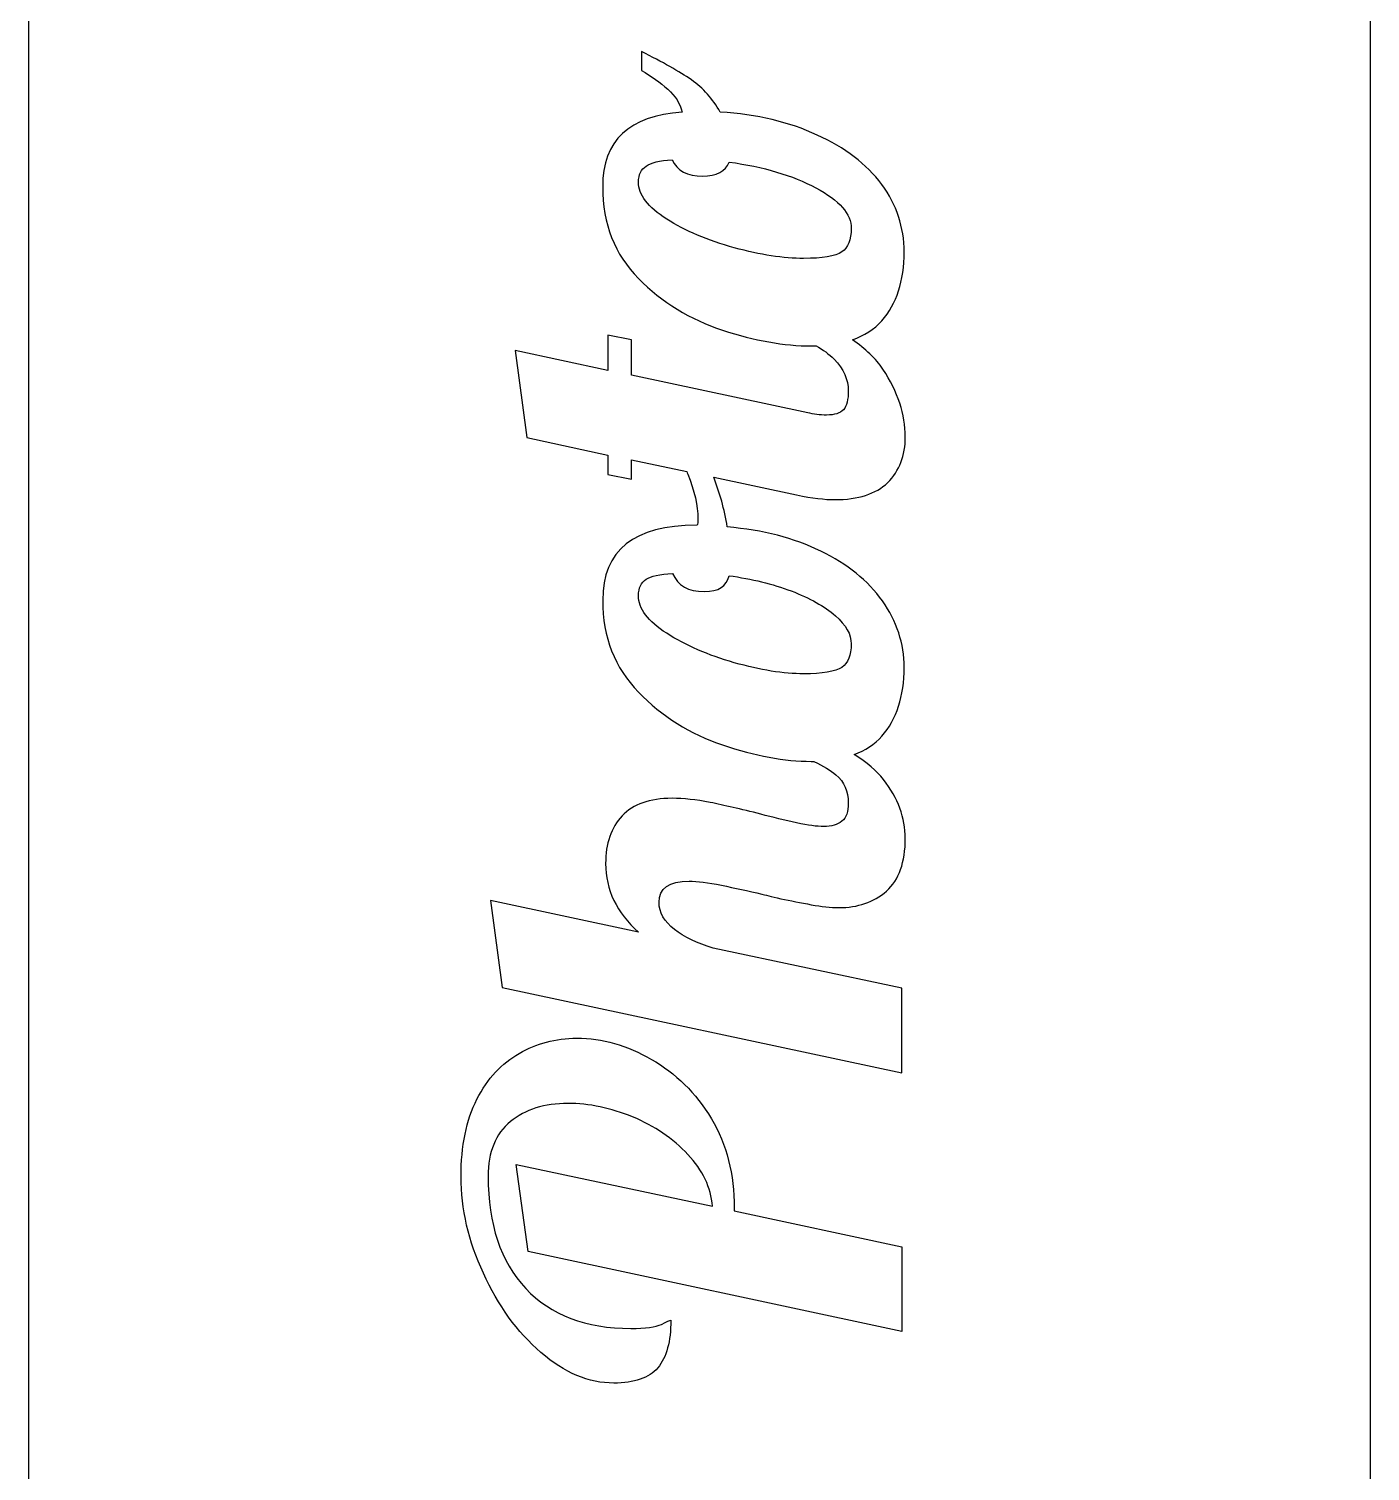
# Model space of a CAD drawing. Extents: x 0 to 1030, y 175 to 747.
# Drawn here: x 902.2 to 1030, y 395.4 to 532.9 of the extents above; entities that cross this region are included whole.
import ezdxf

# ---------------------------------------------------------------- set-up
doc = ezdxf.new("R2010")
doc.units = 0
doc.layers.add('Layer_1', color=7, linetype='CONTINUOUS')

msp = doc.modelspace()

# ---------------------------------------------------------------- linework, layer by layer
at = {"layer": 'Layer_1', "color": 1}
for points in [[(902.155807, 374.654962), (902.155807, 740.471282)], [(1029.972114, 740.471282), (1029.972114, 374.654962)]]:
    msp.add_lwpolyline(points, dxfattribs=at)
at = {"layer": 'Layer_1', "color": 5}
for points in [[(960.53365, 530.710702), (960.53365, 528.918502)], [(976.380328, 496.296265), (959.581561, 499.880086), (959.581561, 503.239957), (957.341453, 503.687861), (957.341453, 500.327991), (948.494165, 502.232169), (949.613927, 493.944182), (957.341453, 492.264536), (957.341453, 490.416638), (959.581561, 489.968733), (959.581561, 491.816631), (964.850829, 490.691643)], [(967.41758, 490.143366), (975.316843, 488.456758)], [(965.853394, 485.575543), (965.797117, 485.575543)], [(946.142081, 449.801722), (947.262426, 441.513735), (985.340174, 433.394582), (985.340174, 441.458037), (967.364784, 445.265812)], [(960.253419, 446.77779), (946.142081, 449.801722)], [(949.726112, 416.356633), (948.606177, 424.64414), (967.309069, 420.668377)], [(969.380946, 420.500387), (969.380946, 420.220403), (985.34, 416.804606), (985.34, 408.741084), (949.726112, 416.356633)]]:
    msp.add_lwpolyline(points, dxfattribs=at)
for points in [[(960.253419, 518.279589)], [(960.253419, 478.855805)]]:
    msp.add_lwpolyline(points, close=True, dxfattribs=at)
for points in [[(965.292932, 528.02269), (964.135666, 528.806645), (962.549531, 529.702763), (960.53365, 530.710702)], [(960.53365, 528.918502), (961.466927, 528.358533), (962.306782, 527.761509), (963.053407, 527.126881)], [(968.037222, 524.94305), (967.327929, 526.21231), (966.412864, 527.238737), (965.292932, 528.02269)], [(963.053407, 527.126881), (963.762697, 526.49225), (964.210465, 525.764337), (964.397123, 524.94305)], [(964.397123, 524.94305), (959.35742, 524.607071), (956.83785, 522.236178), (956.83785, 517.831106)], [(977.27672, 522.759223), (974.626208, 523.991151), (971.546346, 524.719067), (968.037222, 524.94305)], [(983.435996, 518.055056), (981.980084, 519.996275), (979.927229, 521.564628), (977.27672, 522.759223)], [(960.253419, 518.279589), (960.253419, 518.988883), (960.496251, 519.492331), (960.981555, 519.790979)], [(960.981555, 519.790979), (961.429527, 520.126959), (962.250437, 520.332477), (963.445034, 520.40714)], [(963.445034, 520.40714), (963.930338, 519.36187), (964.901085, 518.839472), (966.356997, 518.839472)], [(966.356997, 518.839472), (967.700919, 518.839472), (968.540777, 519.28724), (968.876754, 520.183189)], [(968.876754, 520.183189), (972.161894, 519.735216), (974.924874, 518.913724), (977.164741, 517.71913)], [(962.941431, 514.751466), (961.149537, 515.871401), (960.253419, 517.047664), (960.253419, 518.279589)], [(956.83785, 517.831106), (956.83785, 514.284648), (957.976218, 511.372991), (960.253419, 509.095793)], [(977.164741, 517.71913), (979.404612, 516.52453), (980.524033, 515.236907), (980.524033, 513.855657)], [(985.564128, 511.615549), (985.564128, 513.96741), (984.854579, 516.113838), (983.435996, 518.055056)], [(969.380938, 512.007756), (966.842423, 512.717046), (964.695992, 513.631534), (962.941431, 514.751466)], [(980.524033, 513.855657), (980.524033, 512.773053), (980.225521, 512.026191), (979.628221, 511.615549)], [(975.988701, 510.999968), (974.084814, 510.999968), (971.882123, 511.335796), (969.380938, 512.007756)], [(979.628221, 511.615549), (978.993592, 511.204907), (977.780596, 510.999968), (975.988701, 510.999968)], [(983.435996, 505.064064), (984.854579, 506.669303), (985.564128, 508.853047), (985.564128, 511.615549)], [(960.253419, 509.095793), (962.493283, 506.818594), (965.162691, 505.176197), (968.261176, 504.168255)], [(980.629627, 503.237634), (981.777584, 503.638808), (982.713781, 504.246823), (983.435996, 505.064064)], [(968.261176, 504.168255), (971.322326, 503.160316), (974.140408, 502.656283), (976.716258, 502.656283)], [(983.547974, 500.439966), (982.862172, 501.459873), (981.886963, 502.391671), (980.629627, 503.237634)], [(976.716258, 502.656283), (976.871398, 502.656283), (977.023102, 502.659699), (977.174027, 502.663828)], [(977.174027, 502.663828), (977.8236, 502.313946), (978.400938, 501.891784), (978.900667, 501.392055)], [(978.900667, 501.392055), (979.796613, 500.458779), (980.244381, 499.450721), (980.244381, 498.368117)], [(985.676104, 494.000456), (985.676104, 496.12833), (984.966558, 498.274758), (983.547974, 500.439966)], [(980.244381, 498.368117), (980.244381, 497.546833), (980.095125, 496.949806), (979.796476, 496.576496)], [(978.172529, 496.072311), (977.537901, 496.072311), (976.940295, 496.14694), (976.380328, 496.296265)], [(979.796476, 496.576496), (979.460494, 496.240516), (978.91915, 496.072311), (978.172529, 496.072311)], [(983.995879, 489.632801), (985.115814, 490.752733), (985.676104, 492.208562), (985.676104, 494.000456)], [(964.850829, 490.691643), (964.886025, 490.61), (964.922497, 490.529816), (964.957003, 490.447383)], [(964.957003, 490.447383), (965.591631, 488.842144), (965.909093, 487.423629), (965.909093, 486.191703)], [(968.70908, 485.40729), (968.43195, 487.100865), (967.999496, 488.67838), (967.41758, 490.143366)], [(978.956365, 488.008853), (981.196233, 488.008853), (982.875947, 488.550197), (983.995879, 489.632801)], [(975.316843, 488.456758), (976.810089, 488.158109), (978.023086, 488.008853), (978.956365, 488.008853)], [(965.797117, 485.575543), (959.824137, 485.575543), (956.83785, 483.18628), (956.83785, 478.4079)], [(965.909093, 486.191703), (965.909093, 485.893055), (965.890734, 485.687539), (965.853394, 485.575543)], [(977.612649, 483.111484), (975.074133, 484.34341), (972.106214, 485.108642), (968.70908, 485.40729)], [(983.492276, 478.352202), (982.111024, 480.293421), (980.151165, 481.879556), (977.612649, 483.111484)], [(960.253419, 478.855805), (960.253419, 479.602426), (960.496251, 480.125406), (960.981555, 480.424054)], [(960.981555, 480.424054), (961.429527, 480.722703), (962.269383, 480.909272), (963.501311, 480.983934)], [(963.501311, 480.983934), (963.986615, 479.826671), (964.994679, 479.248011), (966.525253, 479.248011)], [(966.525253, 479.248011), (967.869174, 479.248011), (968.65277, 479.752042), (968.876754, 480.759983)], [(968.876754, 480.759983), (971.041959, 480.461335), (973.020764, 479.975672), (974.812661, 479.303709)], [(956.83785, 478.4079), (956.83785, 474.898774), (957.976218, 471.987117), (960.253419, 469.672587)], [(962.941431, 475.271983), (961.149537, 476.429247), (960.253419, 477.623877), (960.253419, 478.855805)], [(974.812661, 479.303709), (976.567221, 478.63175), (977.967373, 477.848154), (979.012643, 476.952208)], [(985.564128, 472.024088), (985.564128, 474.301287), (984.873526, 476.410984), (983.492276, 478.352202)], [(979.012643, 476.952208), (980.020585, 476.05626), (980.524033, 475.160145), (980.524033, 474.264196)], [(969.380938, 472.472575), (966.879754, 473.181865), (964.733323, 474.114717), (962.941431, 475.271983)], [(980.524033, 474.264196), (980.524033, 473.181592), (980.225521, 472.43473), (979.628221, 472.024088)], [(975.988701, 471.40851), (974.084814, 471.40851), (971.882123, 471.763285), (969.380938, 472.472575)], [(979.628221, 472.024088), (978.993592, 471.613447), (977.780596, 471.40851), (975.988701, 471.40851)], [(983.435996, 465.472606), (984.854579, 467.077842), (985.564128, 469.261586), (985.564128, 472.024088)], [(960.253419, 469.672587), (962.493283, 467.358055), (965.162691, 465.677762), (968.261176, 464.632492)], [(968.261176, 464.632492), (971.359657, 463.587219), (974.177742, 463.064825), (976.716258, 463.064825)], [(980.803102, 463.709992), (981.871846, 464.110846), (982.750645, 464.697075), (983.435996, 465.472606)], [(983.604251, 461.337023), (982.954058, 462.175432), (982.017947, 462.965694), (980.803102, 463.709992)], [(976.716258, 463.064825), (976.803559, 463.064825), (976.887894, 463.067498), (976.973862, 463.068894)], [(976.973862, 463.068894), (977.845731, 462.640744), (978.545046, 462.213087), (979.068341, 461.784937)], [(979.068341, 461.784937), (979.852293, 461.11298), (980.244381, 460.216859), (980.244381, 459.096924)], [(985.676104, 455.737048), (985.676104, 457.678266), (984.985501, 459.545132), (983.604251, 461.337023)], [(963.445034, 459.544832), (961.31716, 459.544832), (959.731022, 458.985118), (958.685749, 457.865186)], [(967.085133, 459.153204), (965.741214, 459.414522), (964.527635, 459.544832), (963.445034, 459.544832)], [(971.900695, 458.032859), (969.996808, 458.518166), (968.391723, 458.891887), (967.085133, 459.153204)], [(958.685749, 457.865186), (957.640479, 456.745251), (957.117502, 455.23316), (957.117502, 453.329275)], [(975.316843, 457.193328), (974.196911, 457.454648), (973.057961, 457.734211), (971.900695, 458.032859)], [(980.244381, 459.096924), (980.244381, 458.275641), (980.038862, 457.696984), (979.628221, 457.361004)], [(977.892298, 456.857399), (977.25767, 456.857399), (976.399447, 456.969341), (975.316843, 457.193328)], [(979.628221, 457.361004), (979.217579, 457.025025), (978.638919, 456.857399), (977.892298, 456.857399)], [(983.883903, 450.697531), (985.078498, 451.780135), (985.676104, 453.459849), (985.676104, 455.737048)], [(957.117502, 453.329275), (957.117502, 450.828091), (958.162873, 448.644346), (960.253419, 446.77779)], [(962.213293, 449.633467), (962.213293, 450.977385), (963.165094, 451.649621), (965.068982, 451.649621)], [(965.068982, 451.649621), (965.852934, 451.649621), (966.879941, 451.518732), (968.1492, 451.257414)], [(968.1492, 451.257414), (969.418457, 450.996097), (970.70608, 450.715952), (972.012673, 450.417303)], [(963.669567, 447.057433), (962.698956, 447.804054), (962.213293, 448.662859), (962.213293, 449.633467)], [(972.012673, 450.417303), (972.273988, 450.342638), (972.871594, 450.193382), (973.804874, 449.969396)], [(973.804874, 449.969396), (974.738151, 449.782741), (975.708316, 449.596171), (976.716258, 449.409516)], [(979.348572, 449.129285), (981.140463, 449.129285), (982.651975, 449.652261), (983.883903, 450.697531)], [(976.716258, 449.409516), (977.686865, 449.222861), (978.564616, 449.129285), (979.348572, 449.129285)], [(967.364784, 445.265812), (965.834208, 445.713785), (964.602844, 446.310808), (963.669567, 447.057433)], [(948.886161, 435.227512), (950.52873, 436.198121), (952.357955, 436.683426), (954.373834, 436.683426)], [(954.373834, 436.683426), (956.800357, 436.683426), (959.170884, 436.011466), (961.485414, 434.667545)], [(944.8544, 430.859774), (945.862341, 432.838322), (947.206261, 434.294235), (948.886161, 435.227512)], [(961.485414, 434.667545), (963.799944, 433.360956), (965.703831, 431.475735), (967.197075, 429.011882)], [(943.34249, 423.46821), (943.34249, 426.417368), (943.84646, 428.881223), (944.8544, 430.859774)], [(953.533886, 430.467796), (951.294019, 430.467796), (949.464793, 429.889163), (948.04621, 428.731898)], [(959.693521, 429.179872), (957.602977, 430.038488), (955.549765, 430.467796), (953.533886, 430.467796)], [(964.957209, 425.596085), (963.538625, 427.12666), (961.784063, 428.321255), (959.693521, 429.179872)], [(967.197075, 429.011882), (968.652989, 426.548029), (969.380946, 423.710863), (969.380946, 420.500387)], [(948.04621, 428.731898), (946.627628, 427.574633), (945.918337, 425.838737), (945.918337, 423.524209)], [(967.309069, 420.668377), (967.159744, 422.46027), (966.37579, 424.102839), (964.957209, 425.596085)], [(945.470364, 414.284756), (944.051781, 417.345907), (943.34249, 420.407059), (943.34249, 423.46821)], [(945.918337, 423.524209), (945.918337, 418.969811), (947.112933, 415.404689), (949.502124, 412.828842)], [(950.958037, 406.725204), (948.68084, 408.703753), (946.851615, 411.223604), (945.470364, 414.284756)], [(949.502124, 412.828842), (951.891316, 410.290326), (955.232452, 409.021068), (959.525531, 409.021068)], [(963.333305, 409.805021), (963.333305, 407.789141), (962.922662, 406.277231), (962.101377, 405.26929)], [(962.437356, 409.413045), (962.959993, 409.674362), (963.258643, 409.805021), (963.333305, 409.805021)], [(959.525531, 409.021068), (960.906782, 409.021068), (961.87739, 409.151727), (962.437356, 409.413045)], [(957.901628, 403.813377), (955.512435, 403.813377), (953.197905, 404.783986), (950.958037, 406.725204)], [(962.101377, 405.26929), (961.24276, 404.298681), (959.842844, 403.813377), (957.901628, 403.813377)]]:
    msp.add_open_spline(points, degree=3, dxfattribs=at)

doc.saveas('drawing.dxf')
